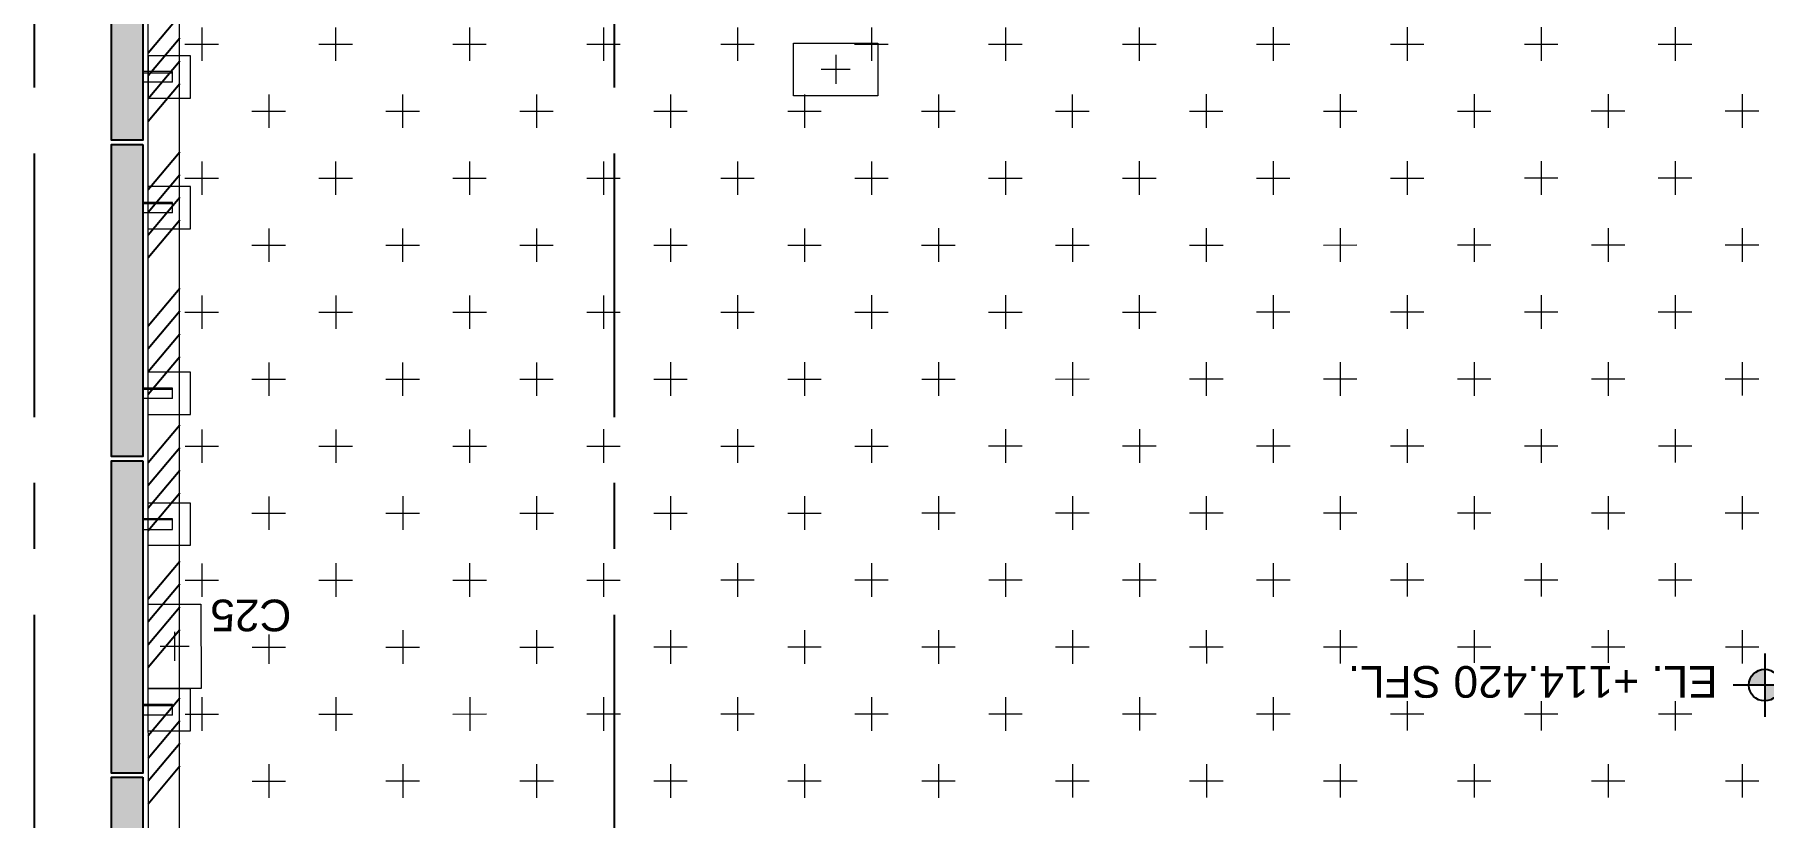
# Model space of a CAD drawing. Header units: millimetres. Extents: x 652937 to 1670132, y 1473552 to 2851037.
# Drawn here: x 754258 to 762454, y 1548454 to 1552165 of the extents above; entities that cross this region are included whole.
import ezdxf
from ezdxf.enums import TextEntityAlignment as Align

# ---------------------------------------------------------------- set-up
doc = ezdxf.new("R2010")
doc.units = ezdxf.units.MM
doc.linetypes.add('HIDDEN', pattern=[0.375, 0.25, -0.125])
doc.linetypes.add('TA_GL_005.00000', pattern=[13.75, 5, -1.25, 1.25, -1.25, 5])
for name, color, linetype in [('000 - 0_SYM_DWG_GRID-BUBBLE_MAIN_COLOR_1', 3, 'Continuous'), ('000 - 0_SYM_DWG_GRIDLINE_MAIN_COLOR_251', 251, 'Continuous'), ('000 - CONCRETE_COL_HATCH_', 251, 'Continuous'), ('000 - CONCRETE_COL_WIPEOUT_', 250, 'Continuous'), ('000 - CONCRETE_WALL_MAIN_COLOR_4', 4, 'Continuous'), ('000 - EXISTING_PRECAST_MAIN_COLOR_1', 1, 'Continuous'), ('DIM', 1, 'Continuous'), ('TEXT', 3, 'Continuous')]:
    doc.layers.add(name, color=color, linetype=linetype)
for name, color, linetype, lineweight in [('A-FLOR-E', 2, 'Continuous', 9), ('A-WALL', 2, 'Continuous', 25), ('S-230-A-FLOOR', 2, 'Continuous', 9)]:
    doc.layers.add(name, color=color, linetype=linetype, lineweight=lineweight)
doc.styles.add('Arial', font='arial.ttf')
doc.styles.add('TA', font='', dxfattribs={"height": 4.5})
doc.styles.get('TA').set_extended_font_data('Cordia New')

# ---------------------------------------------------------------- blocks, each defined once
blk = doc.blocks.new('C25')
at = {"layer": 'S-230-A-FLOOR', "color": 251}
for p, q in [((-0.0686, 0), (0.0686, 0)), ((0, 0.0686), (0, -0.0686))]:
    blk.add_line(p, q, dxfattribs=at)
at = {"layer": 'S-230-A-FLOOR', "color": 11, "linetype": 'HIDDEN', "ltscale": 5}
blk.add_lwpolyline([(0.125, 0.2), (0.125, -0.2), (-0.125, -0.2), (-0.125, 0.2)], close=True, dxfattribs=at)
blk = doc.blocks.new('po')
h = blk.add_hatch(color=1)
h.dxf.hatch_style = 1
edge = h.paths.add_edge_path()
edge.add_line((1.5, 0), (0, 0))
edge.add_line((0, 0), (0, -1.5))
edge.add_arc((0, 0), 1.5, 270, 360)
edge = h.paths.add_edge_path()
edge.add_line((-1.5, 0), (0, 0))
edge.add_line((0, 0), (0, 1.5))
edge.add_arc((0, 0), 1.5, 90, 180)
at = {"color": 1}
for p, q in [((0, -2.99), (0, 2.99)), ((-2.99, 0), (2.99, 0))]:
    blk.add_line(p, q, dxfattribs=at)
blk.add_circle((0, 0), 1.5, dxfattribs=at)
blk = doc.blocks.new('*U9146')
at = {"layer": '000 - 0_SYM_DWG_GRIDLINE_MAIN_COLOR_251', "linetype": 'ByBlock', "ltscale": 5}
blk.add_line((30, 0), (-372.23, 0), dxfattribs=at)
at = {"style": 'TA', "flags": 1}
blk.add_attdef('LOCATION', (6, -6), '', height=4.5, rotation=270, dxfattribs=at)
at = {"layer": '000 - 0_SYM_DWG_GRID-BUBBLE_MAIN_COLOR_1', "style": 'Arial'}
blk.add_attdef('GRID-HEAD', text='', height=4, rotation=270, dxfattribs=at).set_placement((56.87, 0), align=Align.MIDDLE_CENTER)
blk = doc.blocks.new('W-1-PP18-ST_ENT3_REV02_20260413-040446_PP18_ENT_3_Y_DIMS')
at = {"layer": '000 - 0_SYM_DWG_GRIDLINE_MAIN_COLOR_251', "linetype": 'TA_GL_005.00000', "xscale": 50.00000000000017, "yscale": 50.00000000000017, "zscale": 50.00000000000017, "rotation": 90}
for p in [(18000, 1155.8), (20750, 1155.8)]:
    blk.add_blockref('*U9146', p, dxfattribs=at)
blk = doc.blocks.new('*U8397')
blk.add_wipeout([(75, 740), (75, -740), (-75, -740), (-75, 740)]).dxf.layer = '000 - CONCRETE_COL_WIPEOUT_'
at = {"layer": '000 - CONCRETE_COL_HATCH_'}
h = blk.add_hatch(dxfattribs=at)
h.set_pattern_fill('AR-CONC', color=256, scale=0.05, style=0)
h.paths.add_polyline_path([(-75, -740), (-75, 740), (75, 740), (75, -740)])
at = {"layer": '000 - CONCRETE_WALL_MAIN_COLOR_4'}
blk.add_lwpolyline([(-75, -740), (-75, 740), (75, 740), (75, -740), (-75, -740)], close=True, dxfattribs=at)
blk = doc.blocks.new('W-1-PP18-ST_ENT3_REV02_20260413-050421_PP18_ENT3_MAIN_PLAN')
at = {"layer": 'A-FLOR-E'}
h = blk.add_hatch(dxfattribs=at)
h.set_pattern_fill('CROSS', color=250, scale=50, angle=210.769)
h.set_pattern_definition([(90.0083, (9903.9, -26817.58), (-317.546, 317.454), [158.75, -476.25]), (180.0083, (9983.25, -26738.2), (-317.454, -317.546), [158.75, -476.25])])
h.paths.add_polyline_path([(10552.8, -11720.1), (10552.7, -10920), (11302.5, -10919.9), (11302.6, -11720)], flags=16)
h.paths.add_polyline_path([(18712.4, -10369.2), (18712.7, -10275.1), (20062.2, -10275), (20062.2, -7304.8), (20062.2, 1006.5), (8350.2, 1013.8), (8352.6, -15559), (13097.4, -15549.9), (13097.4, -10370)])
at = {"layer": 'TEXT'}
h = blk.add_hatch(dxfattribs=at)
h.set_pattern_fill('ANSI34', color=250, scale=21.831008, angle=305.769)
h.set_pattern_definition([(230.0083, (16484.82, -22407.65), (318.622, -267.277), []), (230.0083, (16387.17, -22416.2), (318.622, -267.277), []), (230.0083, (16289.52, -22424.77), (318.622, -267.277), []), (230.0083, (16191.87, -22433.32), (318.622, -267.277), [])])
h.paths.add_polyline_path([(8351.9, -15550.1), (8350.2, 1004.8), (20060.2, 1006.6), (20061.9, -15548.3)], flags=16)
h.paths.add_polyline_path([(8201.9, -15700.1), (8201.1, 1155.7), (20210.7, 1155.9), (20211.5, -15699.8)])
at = {"layer": '000 - EXISTING_PRECAST_MAIN_COLOR_1', "linetype": 'HIDDEN', "lineweight": 0, "ltscale": 8}
for p, q in [((20236, -5094), (20236, -6574)), ((20386, -6574), (20386, -5094)), ((20236, -6574), (20386, -6574)), ((20386, -6594), (20236, -6594)), ((20236, -6594), (20236, -8074)), ((20386, -8074), (20386, -6594)), ((20211, -6794), (20011, -6794)), ((20011, -6794), (20011, -6994)), ((20211, -6794), (20211, -6869)), ((20246, -6794), (20236, -6794)), ((20236, -6994), (20236, -6794)), ((20246, -6994), (20246, -6794)), ((20096, -6869), (20096, -6919)), ((20096, -6869), (20236, -6869)), ((20211, -6869), (20211, -6919)), ((20236, -6869), (20236, -6919)), ((20236, -6914), (20096, -6914)), ((20096, -6919), (20236, -6919)), ((20211, -6919), (20211, -6994)), ((20011, -6994), (20211, -6994)), ((20246, -6994), (20236, -6994)), ((20211, -7674), (20011, -7674)), ((20011, -7674), (20011, -7874)), ((20211, -7674), (20211, -7749)), ((20246, -7674), (20236, -7674)), ((20236, -7874), (20236, -7674)), ((20246, -7874), (20246, -7674)), ((20096, -7749), (20096, -7799)), ((20236, -7749), (20096, -7749)), ((20211, -7749), (20211, -7799)), ((20236, -7799), (20236, -7749)), ((20096, -7794), (20236, -7794)), ((20096, -7799), (20236, -7799)), ((20211, -7799), (20211, -7874)), ((20011, -7874), (20211, -7874)), ((20246, -7874), (20236, -7874)), ((20236, -8074), (20386, -8074)), ((20386, -8094), (20236, -8094)), ((20236, -8094), (20236, -9574)), ((20386, -9574), (20386, -8094)), ((20211, -8294), (20011, -8294)), ((20011, -8294), (20011, -8494)), ((20211, -8294), (20211, -8369)), ((20246, -8294), (20236, -8294)), ((20236, -8494), (20236, -8294)), ((20246, -8494), (20246, -8294)), ((20096, -8369), (20096, -8419)), ((20096, -8369), (20236, -8369)), ((20236, -8414), (20096, -8414)), ((20096, -8419), (20236, -8419)), ((20211, -8369), (20211, -8419)), ((20211, -8419), (20211, -8494)), ((20236, -8369), (20236, -8419)), ((20011, -8494), (20211, -8494)), ((20246, -8494), (20236, -8494)), ((20211, -9174), (20011, -9174)), ((20011, -9174), (20011, -9374)), ((20211, -9174), (20211, -9249)), ((20246, -9174), (20236, -9174)), ((20236, -9374), (20236, -9174)), ((20246, -9374), (20246, -9174)), ((20096, -9249), (20096, -9299)), ((20096, -9249), (20236, -9249)), ((20211, -9249), (20211, -9299)), ((20236, -9249), (20236, -9299)), ((20236, -9294), (20096, -9294)), ((20096, -9299), (20236, -9299)), ((20211, -9299), (20211, -9374)), ((20011, -9374), (20211, -9374)), ((20246, -9374), (20236, -9374)), ((20236, -9574), (20386, -9574)), ((20386, -9594), (20236, -9594)), ((20236, -9594), (20236, -11074)), ((20386, -11074), (20386, -9594)), ((20211, -9794), (20011, -9794)), ((20011, -9794), (20011, -9994)), ((20211, -9994), (20211, -9794)), ((20246, -9794), (20236, -9794)), ((20236, -9994), (20236, -9794)), ((20246, -9994), (20246, -9794)), ((20096, -9869), (20096, -9919)), ((20096, -9869), (20236, -9869)), ((20236, -9914), (20096, -9914)), ((20236, -9869), (20236, -9919)), ((20011, -9994), (20211, -9994)), ((20096, -9919), (20236, -9919)), ((20246, -9994), (20236, -9994))]:
    blk.add_line(p, q, dxfattribs=at)
at = {"layer": 'A-WALL', "color": 2, "lineweight": 13}
blk.add_lwpolyline([(20062.2, 1006.5), (20062.2, -15549.9), (8352.6, -15549.9), (8350.2, 1004.8)], close=True, dxfattribs=at)
blk.add_lwpolyline([(20210.3, -2070.9), (20211.7, -11499.8)], dxfattribs=at)
at = {"color": 6}
blk.add_blockref('W-1-PP18-ST_ENT3_REV02_20260413-040446_PP18_ENT_3_Y_DIMS', (0, 0), dxfattribs=at)
at = {"color": 1, "xscale": 50, "yscale": 50, "zscale": 50}
blk.add_blockref('po', (12547.7, -7010.9), dxfattribs=at)
at = {"layer": 'DIM', "color": 4}
for p, xscale, yscale, zscale, rotation in [((20086, -7195), 1000, 1000, 1000, 180.0083083312035), ((16951.5, -9929.5), 999.9999999999977, 999.9999999999977, 999.9999999999977, 90.00830800256783)]:
    blk.add_blockref('C25', p, dxfattribs=dict(at, xscale=xscale, yscale=yscale, zscale=zscale, rotation=rotation))
blk.add_blockref('*U8397', (20311, -5834))
at = {"layer": 'DIM', "color": 3, "char_height": 150, "attachment_point": 5, "rotation": 0.00831, "style": 'Arial', "bg_fill": 3, "box_fill_scale": 1.1, "bg_fill_color": 256, "bg_fill_true_color": 13158600, "bg_fill_transparency": 0}
for s, insert in [('\\A1;EL. +114.420 SFL.', (13647.3, -7027.5)), ('\\A1;C25', (19724.7, -7342.5))]:
    blk.add_mtext(s, dxfattribs=dict(at, insert=insert))
blk.add_blockref('*U8397', (20311, -7334))
blk.add_blockref('*U8397', (20311, -8834))
blk.add_blockref('*U8397', (20311, -10334))

msp = doc.modelspace()

# ---------------------------------------------------------------- block references
at = {"color": 6, "rotation": 180}
msp.add_blockref('W-1-PP18-ST_ENT3_REV02_20260413-050421_PP18_ENT3_MAIN_PLAN', (775008.1769, 1542070.4203), dxfattribs=at)

doc.saveas('drawing.dxf')
